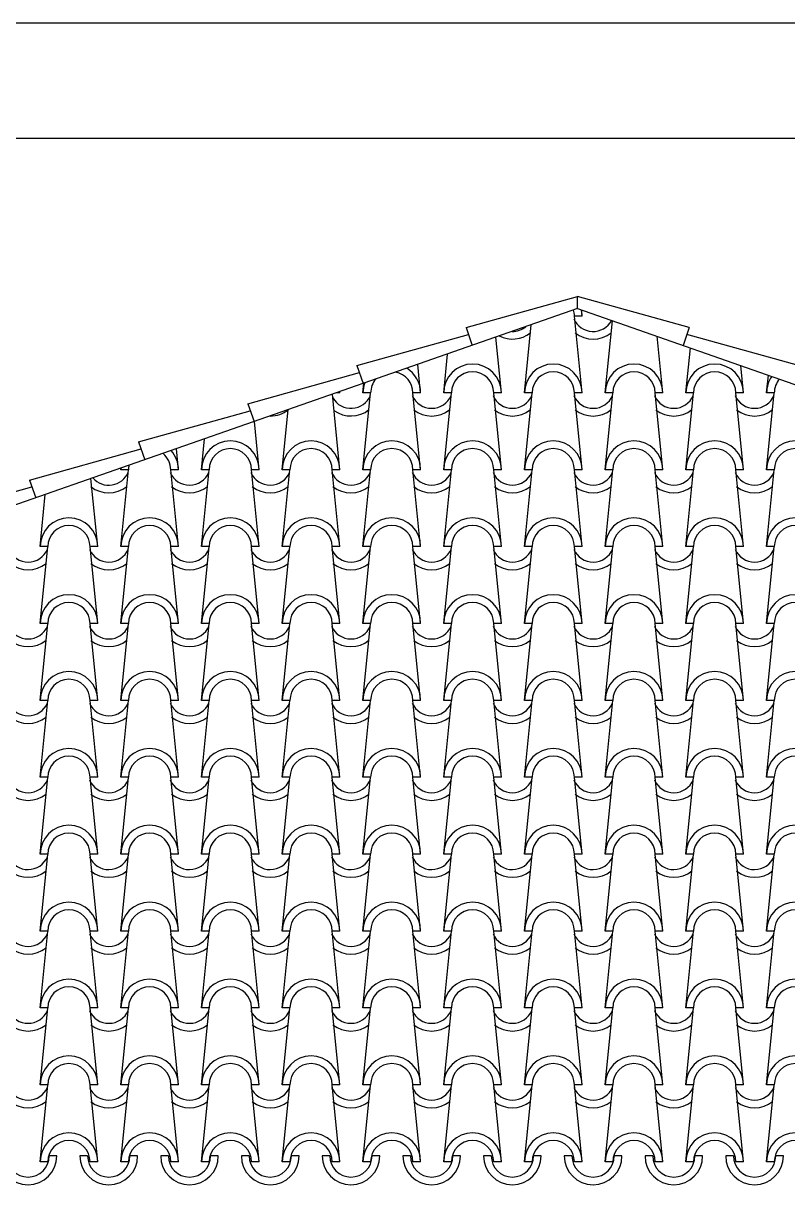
# Model space of a CAD drawing. Extents: x 3.3 to 78.4, y -0.4 to 40.7.
# Drawn here: x 45.532 to 47.521, y 37.176 to 40.198 of the extents above; entities that cross this region are included whole.
import ezdxf

# ---------------------------------------------------------------- set-up
doc = ezdxf.new("R2010")
doc.units = 0
doc.header["$MEASUREMENT"] = 0
for name, color, linetype in [('1', 1, 'CONTINUOUS'), ('2', 2, 'CONTINUOUS'), ('3', 3, 'CONTINUOUS'), ('ALVENARIA', 7, 'CONTINUOUS'), ('COTAS', 1, 'CONTINUOUS')]:
    doc.layers.add(name, color=color, linetype=linetype)

msp = doc.modelspace()

# ---------------------------------------------------------------- linework, layer by layer
at = {"layer": '1'}
for p, q in [((46.6843, 39.4061), (46.9746, 39.4871)), ((47.265, 39.4061), (46.9746, 39.4871)), ((46.9746, 39.4553), (46.9746, 39.4871)), ((46.9746, 39.4553), (40.4533, 37.1771)), ((46.9746, 39.4553), (53.4959, 37.1771)), ((46.6843, 39.4061), (46.7005, 39.3595)), ((47.265, 39.4061), (47.2487, 39.3595)), ((46.4003, 39.3069), (46.6906, 39.3879)), ((47.5489, 39.3069), (47.2586, 39.3879)), ((46.1163, 39.2077), (46.4067, 39.2887)), ((46.4003, 39.3069), (46.4166, 39.2603)), ((46.1163, 39.2077), (46.1326, 39.1611)), ((45.8324, 39.1085), (46.1227, 39.1895)), ((45.8324, 39.1085), (45.8486, 39.0619)), ((45.5484, 39.0093), (45.8388, 39.0903)), ((45.2644, 38.9101), (45.5548, 38.9911)), ((45.5484, 39.0093), (45.5647, 38.9627))]:
    msp.add_line(p, q, dxfattribs=at)
at = {"layer": '2', "linetype": 'Continuous'}
for p, q in [((46.9861, 39.2359), (46.9661, 39.4359)), ((46.9861, 39.4359), (46.9661, 39.4359)), ((46.9861, 39.4359), (46.9845, 39.4518)), ((46.8361, 39.2359), (46.8538, 39.4131)), ((47.0461, 39.2359), (47.0649, 39.4237)), ((46.7761, 39.2359), (46.7616, 39.3809)), ((47.1961, 39.2359), (47.1814, 39.3831)), ((47.2561, 39.2359), (47.2678, 39.3529)), ((46.6261, 39.2359), (46.6362, 39.3371)), ((46.5661, 39.2359), (46.5587, 39.31)), ((47.4061, 39.2359), (47.399, 39.307)), ((46.4161, 39.2359), (46.4186, 39.261)), ((47.4661, 39.2359), (47.4707, 39.282)), ((46.3561, 39.0359), (46.3364, 39.2323)), ((46.3561, 39.2359), (46.3465, 39.2359)), ((46.3561, 39.2359), (46.3558, 39.2391)), ((46.4161, 39.0359), (46.4361, 39.2359)), ((46.4361, 39.2359), (46.4161, 39.2359)), ((46.5661, 39.0359), (46.5461, 39.2359)), ((46.5661, 39.2359), (46.5461, 39.2359)), ((46.6261, 39.0359), (46.6461, 39.2359)), ((46.6461, 39.2359), (46.6261, 39.2359)), ((46.7761, 39.0359), (46.7561, 39.2359)), ((46.7761, 39.2359), (46.7561, 39.2359)), ((46.8361, 39.0359), (46.8561, 39.2359)), ((46.8561, 39.2359), (46.8361, 39.2359)), ((46.9861, 39.0359), (46.9661, 39.2359)), ((46.9861, 39.2359), (46.9661, 39.2359)), ((47.0461, 39.0359), (47.0661, 39.2359)), ((47.0661, 39.2359), (47.0461, 39.2359)), ((47.1961, 39.0359), (47.1761, 39.2359)), ((47.1961, 39.2359), (47.1761, 39.2359)), ((47.2561, 39.0359), (47.2761, 39.2359)), ((47.2761, 39.2359), (47.2561, 39.2359)), ((47.4061, 39.0359), (47.3861, 39.2359)), ((47.4061, 39.2359), (47.3861, 39.2359)), ((47.4661, 39.0359), (47.4861, 39.2359)), ((47.4861, 39.2359), (47.4661, 39.2359)), ((46.2061, 39.0359), (46.2217, 39.1923)), ((46.1461, 39.0359), (46.1335, 39.1615)), ((45.9961, 39.0359), (46.0041, 39.1162)), ((45.9361, 39.0359), (45.9306, 39.0906)), ((45.7261, 38.8359), (45.7084, 39.0129)), ((45.7861, 39.0359), (45.7865, 39.0402)), ((45.7861, 38.8359), (45.8061, 39.0359)), ((45.8061, 39.0359), (45.7861, 39.0359)), ((45.9361, 38.8359), (45.9161, 39.0359)), ((45.9361, 39.0359), (45.9161, 39.0359)), ((45.9961, 38.8359), (46.0161, 39.0359)), ((46.0161, 39.0359), (45.9961, 39.0359)), ((46.1461, 38.8359), (46.1261, 39.0359)), ((46.1461, 39.0359), (46.1261, 39.0359)), ((46.2061, 38.8359), (46.2261, 39.0359)), ((46.2261, 39.0359), (46.2061, 39.0359)), ((46.3561, 38.8359), (46.3361, 39.0359)), ((46.3561, 39.0359), (46.3361, 39.0359)), ((46.4161, 38.8359), (46.4361, 39.0359)), ((46.4361, 39.0359), (46.4161, 39.0359)), ((46.5661, 38.8359), (46.5461, 39.0359)), ((46.5661, 39.0359), (46.5461, 39.0359)), ((46.6261, 38.8359), (46.6461, 39.0359)), ((46.6461, 39.0359), (46.6261, 39.0359)), ((46.7761, 38.8359), (46.7561, 39.0359)), ((46.7761, 39.0359), (46.7561, 39.0359)), ((46.8361, 38.8359), (46.8561, 39.0359)), ((46.8561, 39.0359), (46.8361, 39.0359)), ((46.9861, 38.8359), (46.9661, 39.0359)), ((46.9861, 39.0359), (46.9661, 39.0359)), ((47.0461, 38.8359), (47.0661, 39.0359)), ((47.0661, 39.0359), (47.0461, 39.0359)), ((47.1961, 38.8359), (47.1761, 39.0359)), ((47.1961, 39.0359), (47.1761, 39.0359)), ((47.2561, 38.8359), (47.2761, 39.0359)), ((47.2761, 39.0359), (47.2561, 39.0359)), ((47.4061, 38.8359), (47.3861, 39.0359)), ((47.4061, 39.0359), (47.3861, 39.0359)), ((47.4661, 38.8359), (47.4861, 39.0359)), ((47.4861, 39.0359), (47.4661, 39.0359)), ((45.5761, 38.8359), (45.5896, 38.9715)), ((45.5761, 38.6359), (45.5961, 38.8359)), ((45.5961, 38.8359), (45.5761, 38.8359)), ((45.7261, 38.6359), (45.7061, 38.8359)), ((45.7261, 38.8359), (45.7061, 38.8359)), ((45.7861, 38.6359), (45.8061, 38.8359)), ((45.8061, 38.8359), (45.7861, 38.8359)), ((45.9361, 38.6359), (45.9161, 38.8359)), ((45.9361, 38.8359), (45.9161, 38.8359)), ((45.9961, 38.6359), (46.0161, 38.8359)), ((46.0161, 38.8359), (45.9961, 38.8359)), ((46.1461, 38.6359), (46.1261, 38.8359)), ((46.1461, 38.8359), (46.1261, 38.8359)), ((46.2061, 38.6359), (46.2261, 38.8359)), ((46.2261, 38.8359), (46.2061, 38.8359)), ((46.3561, 38.6359), (46.3361, 38.8359)), ((46.3561, 38.8359), (46.3361, 38.8359)), ((46.4161, 38.6359), (46.4361, 38.8359)), ((46.4361, 38.8359), (46.4161, 38.8359)), ((46.5661, 38.6359), (46.5461, 38.8359)), ((46.5661, 38.8359), (46.5461, 38.8359)), ((46.6261, 38.6359), (46.6461, 38.8359)), ((46.6461, 38.8359), (46.6261, 38.8359)), ((46.7761, 38.6359), (46.7561, 38.8359)), ((46.7761, 38.8359), (46.7561, 38.8359)), ((46.8361, 38.6359), (46.8561, 38.8359)), ((46.8561, 38.8359), (46.8361, 38.8359)), ((46.9861, 38.6359), (46.9661, 38.8359)), ((46.9861, 38.8359), (46.9661, 38.8359)), ((47.0461, 38.6359), (47.0661, 38.8359)), ((47.0661, 38.8359), (47.0461, 38.8359)), ((47.1961, 38.6359), (47.1761, 38.8359)), ((47.1961, 38.8359), (47.1761, 38.8359)), ((47.2561, 38.6359), (47.2761, 38.8359)), ((47.2761, 38.8359), (47.2561, 38.8359)), ((47.4061, 38.6359), (47.3861, 38.8359)), ((47.4061, 38.8359), (47.3861, 38.8359)), ((47.4661, 38.6359), (47.4861, 38.8359)), ((47.4861, 38.8359), (47.4661, 38.8359)), ((45.5761, 38.4359), (45.5961, 38.6359)), ((45.5961, 38.6359), (45.5761, 38.6359)), ((45.7261, 38.4359), (45.7061, 38.6359)), ((45.7261, 38.6359), (45.7061, 38.6359)), ((45.7861, 38.4359), (45.8061, 38.6359)), ((45.8061, 38.6359), (45.7861, 38.6359)), ((45.9361, 38.4359), (45.9161, 38.6359)), ((45.9361, 38.6359), (45.9161, 38.6359)), ((45.9961, 38.4359), (46.0161, 38.6359)), ((46.0161, 38.6359), (45.9961, 38.6359)), ((46.1461, 38.4359), (46.1261, 38.6359)), ((46.1461, 38.6359), (46.1261, 38.6359)), ((46.2061, 38.4359), (46.2261, 38.6359)), ((46.2261, 38.6359), (46.2061, 38.6359)), ((46.3561, 38.4359), (46.3361, 38.6359)), ((46.3561, 38.6359), (46.3361, 38.6359)), ((46.4161, 38.4359), (46.4361, 38.6359)), ((46.4361, 38.6359), (46.4161, 38.6359)), ((46.5661, 38.4359), (46.5461, 38.6359)), ((46.5661, 38.6359), (46.5461, 38.6359)), ((46.6261, 38.4359), (46.6461, 38.6359)), ((46.6461, 38.6359), (46.6261, 38.6359)), ((46.7761, 38.4359), (46.7561, 38.6359)), ((46.7761, 38.6359), (46.7561, 38.6359)), ((46.8361, 38.4359), (46.8561, 38.6359)), ((46.8561, 38.6359), (46.8361, 38.6359)), ((46.9861, 38.4359), (46.9661, 38.6359)), ((46.9861, 38.6359), (46.9661, 38.6359)), ((47.0461, 38.4359), (47.0661, 38.6359)), ((47.0661, 38.6359), (47.0461, 38.6359)), ((47.1961, 38.4359), (47.1761, 38.6359)), ((47.1961, 38.6359), (47.1761, 38.6359)), ((47.2561, 38.4359), (47.2761, 38.6359)), ((47.2761, 38.6359), (47.2561, 38.6359)), ((47.4061, 38.4359), (47.3861, 38.6359)), ((47.4061, 38.6359), (47.3861, 38.6359)), ((47.4661, 38.4359), (47.4861, 38.6359)), ((47.4861, 38.6359), (47.4661, 38.6359)), ((45.5761, 38.2359), (45.5961, 38.4359)), ((45.5961, 38.4359), (45.5761, 38.4359)), ((45.7261, 38.2359), (45.7061, 38.4359)), ((45.7261, 38.4359), (45.7061, 38.4359)), ((45.7861, 38.2359), (45.8061, 38.4359)), ((45.8061, 38.4359), (45.7861, 38.4359)), ((45.9361, 38.2359), (45.9161, 38.4359)), ((45.9361, 38.4359), (45.9161, 38.4359)), ((45.9961, 38.2359), (46.0161, 38.4359)), ((46.0161, 38.4359), (45.9961, 38.4359)), ((46.1461, 38.2359), (46.1261, 38.4359)), ((46.1461, 38.4359), (46.1261, 38.4359)), ((46.2061, 38.2359), (46.2261, 38.4359)), ((46.2261, 38.4359), (46.2061, 38.4359)), ((46.3561, 38.2359), (46.3361, 38.4359)), ((46.3561, 38.4359), (46.3361, 38.4359)), ((46.4161, 38.2359), (46.4361, 38.4359)), ((46.4361, 38.4359), (46.4161, 38.4359)), ((46.5661, 38.2359), (46.5461, 38.4359)), ((46.5661, 38.4359), (46.5461, 38.4359)), ((46.6261, 38.2359), (46.6461, 38.4359)), ((46.6461, 38.4359), (46.6261, 38.4359)), ((46.7761, 38.2359), (46.7561, 38.4359)), ((46.7761, 38.4359), (46.7561, 38.4359)), ((46.8361, 38.2359), (46.8561, 38.4359)), ((46.8561, 38.4359), (46.8361, 38.4359)), ((46.9861, 38.2359), (46.9661, 38.4359)), ((46.9861, 38.4359), (46.9661, 38.4359)), ((47.0461, 38.2359), (47.0661, 38.4359)), ((47.0661, 38.4359), (47.0461, 38.4359)), ((47.1961, 38.2359), (47.1761, 38.4359)), ((47.1961, 38.4359), (47.1761, 38.4359)), ((47.2561, 38.2359), (47.2761, 38.4359)), ((47.2761, 38.4359), (47.2561, 38.4359)), ((47.4061, 38.2359), (47.3861, 38.4359)), ((47.4061, 38.4359), (47.3861, 38.4359)), ((47.4661, 38.2359), (47.4861, 38.4359)), ((47.4861, 38.4359), (47.4661, 38.4359)), ((45.5961, 38.2359), (45.5761, 38.2359)), ((45.5761, 38.0359), (45.5961, 38.2359)), ((45.7261, 38.2359), (45.7061, 38.2359)), ((45.7261, 38.0359), (45.7061, 38.2359)), ((45.8061, 38.2359), (45.7861, 38.2359)), ((45.7861, 38.0359), (45.8061, 38.2359)), ((45.9361, 38.2359), (45.9161, 38.2359)), ((45.9361, 38.0359), (45.9161, 38.2359)), ((46.0161, 38.2359), (45.9961, 38.2359)), ((45.9961, 38.0359), (46.0161, 38.2359)), ((46.1461, 38.2359), (46.1261, 38.2359)), ((46.1461, 38.0359), (46.1261, 38.2359)), ((46.2261, 38.2359), (46.2061, 38.2359)), ((46.2061, 38.0359), (46.2261, 38.2359)), ((46.3561, 38.2359), (46.3361, 38.2359)), ((46.3561, 38.0359), (46.3361, 38.2359)), ((46.4361, 38.2359), (46.4161, 38.2359)), ((46.4161, 38.0359), (46.4361, 38.2359)), ((46.5661, 38.2359), (46.5461, 38.2359)), ((46.5661, 38.0359), (46.5461, 38.2359)), ((46.6461, 38.2359), (46.6261, 38.2359)), ((46.6261, 38.0359), (46.6461, 38.2359)), ((46.7761, 38.2359), (46.7561, 38.2359)), ((46.7761, 38.0359), (46.7561, 38.2359)), ((46.8561, 38.2359), (46.8361, 38.2359)), ((46.8361, 38.0359), (46.8561, 38.2359)), ((46.9861, 38.2359), (46.9661, 38.2359)), ((46.9861, 38.0359), (46.9661, 38.2359)), ((47.0661, 38.2359), (47.0461, 38.2359)), ((47.0461, 38.0359), (47.0661, 38.2359)), ((47.1961, 38.2359), (47.1761, 38.2359)), ((47.1961, 38.0359), (47.1761, 38.2359)), ((47.2761, 38.2359), (47.2561, 38.2359)), ((47.2561, 38.0359), (47.2761, 38.2359)), ((47.4061, 38.2359), (47.3861, 38.2359)), ((47.4061, 38.0359), (47.3861, 38.2359)), ((47.4861, 38.2359), (47.4661, 38.2359)), ((47.4661, 38.0359), (47.4861, 38.2359)), ((45.5961, 38.0359), (45.5761, 38.0359)), ((45.5761, 37.8359), (45.5961, 38.0359)), ((45.7261, 38.0359), (45.7061, 38.0359)), ((45.7261, 37.8359), (45.7061, 38.0359)), ((45.8061, 38.0359), (45.7861, 38.0359)), ((45.7861, 37.8359), (45.8061, 38.0359)), ((45.9361, 38.0359), (45.9161, 38.0359)), ((45.9361, 37.8359), (45.9161, 38.0359)), ((46.0161, 38.0359), (45.9961, 38.0359)), ((45.9961, 37.8359), (46.0161, 38.0359)), ((46.1461, 38.0359), (46.1261, 38.0359)), ((46.1461, 37.8359), (46.1261, 38.0359)), ((46.2261, 38.0359), (46.2061, 38.0359)), ((46.2061, 37.8359), (46.2261, 38.0359)), ((46.3561, 38.0359), (46.3361, 38.0359)), ((46.3561, 37.8359), (46.3361, 38.0359)), ((46.4361, 38.0359), (46.4161, 38.0359)), ((46.4161, 37.8359), (46.4361, 38.0359)), ((46.5661, 38.0359), (46.5461, 38.0359)), ((46.5661, 37.8359), (46.5461, 38.0359)), ((46.6461, 38.0359), (46.6261, 38.0359)), ((46.6261, 37.8359), (46.6461, 38.0359)), ((46.7761, 38.0359), (46.7561, 38.0359)), ((46.7761, 37.8359), (46.7561, 38.0359)), ((46.8561, 38.0359), (46.8361, 38.0359)), ((46.8361, 37.8359), (46.8561, 38.0359)), ((46.9861, 38.0359), (46.9661, 38.0359)), ((46.9861, 37.8359), (46.9661, 38.0359)), ((47.0661, 38.0359), (47.0461, 38.0359)), ((47.0461, 37.8359), (47.0661, 38.0359)), ((47.1961, 38.0359), (47.1761, 38.0359)), ((47.1961, 37.8359), (47.1761, 38.0359)), ((47.2761, 38.0359), (47.2561, 38.0359)), ((47.2561, 37.8359), (47.2761, 38.0359)), ((47.4061, 38.0359), (47.3861, 38.0359)), ((47.4061, 37.8359), (47.3861, 38.0359)), ((47.4861, 38.0359), (47.4661, 38.0359)), ((47.4661, 37.8359), (47.4861, 38.0359)), ((45.5961, 37.8359), (45.5761, 37.8359)), ((45.5761, 37.6359), (45.5961, 37.8359)), ((45.7261, 37.8359), (45.7061, 37.8359)), ((45.7261, 37.6359), (45.7061, 37.8359)), ((45.8061, 37.8359), (45.7861, 37.8359)), ((45.7861, 37.6359), (45.8061, 37.8359)), ((45.9361, 37.8359), (45.9161, 37.8359)), ((45.9361, 37.6359), (45.9161, 37.8359)), ((46.0161, 37.8359), (45.9961, 37.8359)), ((45.9961, 37.6359), (46.0161, 37.8359)), ((46.1461, 37.8359), (46.1261, 37.8359)), ((46.1461, 37.6359), (46.1261, 37.8359)), ((46.2261, 37.8359), (46.2061, 37.8359)), ((46.2061, 37.6359), (46.2261, 37.8359)), ((46.3561, 37.8359), (46.3361, 37.8359)), ((46.3561, 37.6359), (46.3361, 37.8359)), ((46.4361, 37.8359), (46.4161, 37.8359)), ((46.4161, 37.6359), (46.4361, 37.8359)), ((46.5661, 37.8359), (46.5461, 37.8359)), ((46.5661, 37.6359), (46.5461, 37.8359)), ((46.6461, 37.8359), (46.6261, 37.8359)), ((46.6261, 37.6359), (46.6461, 37.8359)), ((46.7761, 37.8359), (46.7561, 37.8359)), ((46.7761, 37.6359), (46.7561, 37.8359)), ((46.8561, 37.8359), (46.8361, 37.8359)), ((46.8361, 37.6359), (46.8561, 37.8359)), ((46.9861, 37.8359), (46.9661, 37.8359)), ((46.9861, 37.6359), (46.9661, 37.8359)), ((47.0661, 37.8359), (47.0461, 37.8359)), ((47.0461, 37.6359), (47.0661, 37.8359)), ((47.1961, 37.8359), (47.1761, 37.8359)), ((47.1961, 37.6359), (47.1761, 37.8359)), ((47.2761, 37.8359), (47.2561, 37.8359)), ((47.2561, 37.6359), (47.2761, 37.8359)), ((47.4061, 37.8359), (47.3861, 37.8359)), ((47.4061, 37.6359), (47.3861, 37.8359)), ((47.4861, 37.8359), (47.4661, 37.8359)), ((47.4661, 37.6359), (47.4861, 37.8359)), ((45.5761, 37.4359), (45.5961, 37.6359)), ((45.5961, 37.6359), (45.5761, 37.6359)), ((45.7261, 37.4359), (45.7061, 37.6359)), ((45.7261, 37.6359), (45.7061, 37.6359)), ((45.7861, 37.4359), (45.8061, 37.6359)), ((45.8061, 37.6359), (45.7861, 37.6359)), ((45.9361, 37.4359), (45.9161, 37.6359)), ((45.9361, 37.6359), (45.9161, 37.6359)), ((45.9961, 37.4359), (46.0161, 37.6359)), ((46.0161, 37.6359), (45.9961, 37.6359)), ((46.1461, 37.4359), (46.1261, 37.6359)), ((46.1461, 37.6359), (46.1261, 37.6359)), ((46.2061, 37.4359), (46.2261, 37.6359)), ((46.2261, 37.6359), (46.2061, 37.6359)), ((46.3561, 37.4359), (46.3361, 37.6359)), ((46.3561, 37.6359), (46.3361, 37.6359)), ((46.4161, 37.4359), (46.4361, 37.6359)), ((46.4361, 37.6359), (46.4161, 37.6359)), ((46.5661, 37.4359), (46.5461, 37.6359)), ((46.5661, 37.6359), (46.5461, 37.6359)), ((46.6261, 37.4359), (46.6461, 37.6359)), ((46.6461, 37.6359), (46.6261, 37.6359)), ((46.7761, 37.4359), (46.7561, 37.6359)), ((46.7761, 37.6359), (46.7561, 37.6359)), ((46.8361, 37.4359), (46.8561, 37.6359)), ((46.8561, 37.6359), (46.8361, 37.6359)), ((46.9861, 37.4359), (46.9661, 37.6359)), ((46.9861, 37.6359), (46.9661, 37.6359)), ((47.0461, 37.4359), (47.0661, 37.6359)), ((47.0661, 37.6359), (47.0461, 37.6359)), ((47.1961, 37.4359), (47.1761, 37.6359)), ((47.1961, 37.6359), (47.1761, 37.6359)), ((47.2561, 37.4359), (47.2761, 37.6359)), ((47.2761, 37.6359), (47.2561, 37.6359)), ((47.4061, 37.4359), (47.3861, 37.6359)), ((47.4061, 37.6359), (47.3861, 37.6359)), ((47.4661, 37.4359), (47.4861, 37.6359)), ((47.4861, 37.6359), (47.4661, 37.6359)), ((45.5761, 37.2359), (45.5961, 37.4359)), ((45.5961, 37.4359), (45.5761, 37.4359)), ((45.7261, 37.2359), (45.7061, 37.4359)), ((45.7261, 37.4359), (45.7061, 37.4359)), ((45.7861, 37.2359), (45.8061, 37.4359)), ((45.8061, 37.4359), (45.7861, 37.4359)), ((45.9361, 37.2359), (45.9161, 37.4359)), ((45.9361, 37.4359), (45.9161, 37.4359)), ((45.9961, 37.2359), (46.0161, 37.4359)), ((46.0161, 37.4359), (45.9961, 37.4359)), ((46.1461, 37.2359), (46.1261, 37.4359)), ((46.1461, 37.4359), (46.1261, 37.4359)), ((46.2061, 37.2359), (46.2261, 37.4359)), ((46.2261, 37.4359), (46.2061, 37.4359)), ((46.3561, 37.2359), (46.3361, 37.4359)), ((46.3561, 37.4359), (46.3361, 37.4359)), ((46.4161, 37.2359), (46.4361, 37.4359)), ((46.4361, 37.4359), (46.4161, 37.4359)), ((46.5661, 37.2359), (46.5461, 37.4359)), ((46.5661, 37.4359), (46.5461, 37.4359)), ((46.6261, 37.2359), (46.6461, 37.4359)), ((46.6461, 37.4359), (46.6261, 37.4359)), ((46.7761, 37.2359), (46.7561, 37.4359)), ((46.7761, 37.4359), (46.7561, 37.4359)), ((46.8361, 37.2359), (46.8561, 37.4359)), ((46.8561, 37.4359), (46.8361, 37.4359)), ((46.9861, 37.2359), (46.9661, 37.4359)), ((46.9861, 37.4359), (46.9661, 37.4359)), ((47.0461, 37.2359), (47.0661, 37.4359)), ((47.0661, 37.4359), (47.0461, 37.4359)), ((47.1961, 37.2359), (47.1761, 37.4359)), ((47.1961, 37.4359), (47.1761, 37.4359)), ((47.2561, 37.2359), (47.2761, 37.4359)), ((47.2761, 37.4359), (47.2561, 37.4359)), ((47.4061, 37.2359), (47.3861, 37.4359)), ((47.4061, 37.4359), (47.3861, 37.4359)), ((47.4661, 37.2359), (47.4861, 37.4359)), ((47.4861, 37.4359), (47.4661, 37.4359))]:
    msp.add_line(p, q, dxfattribs=at)
for centre, radius, start, end in [((46.9111, 39.4359), 0.055, 0, 16.5294), ((46.9111, 39.4359), 0.075, 0, 12.331), ((46.8048, 39.4508), 0.055, 269.5582, 308.955), ((47.0148, 39.4508), 0.055, 203.5175, 331.2986), ((46.8048, 39.4508), 0.075, 242.9199, 308.7454), ((47.0148, 39.4508), 0.075, 231.4277, 308.7454), ((46.4911, 39.2359), 0.055, 0, 79.3527), ((46.4911, 39.2359), 0.075, 0, 58.7285), ((46.7011, 39.2359), 0.075, 0, 180), ((46.7011, 39.2359), 0.055, 0, 180), ((46.9111, 39.2359), 0.075, 0, 180), ((46.9111, 39.2359), 0.055, 0, 180), ((47.1211, 39.2359), 0.075, 0, 180), ((47.1211, 39.2359), 0.055, 0, 180), ((47.3311, 39.2359), 0.075, 0, 180), ((47.3311, 39.2359), 0.055, 0, 180), ((46.4911, 39.2359), 0.075, 159.7847, 180), ((46.4911, 39.2359), 0.055, 139.1605, 180), ((47.5411, 39.2359), 0.075, 145.0223, 180), ((47.5411, 39.2359), 0.055, 139.0595, 180), ((46.3848, 39.2508), 0.055, 210.4535, 337.0429), ((46.2811, 39.2359), 0.075, 0, 2.534), ((46.5948, 39.2508), 0.055, 203.5175, 337.0429), ((46.8048, 39.2508), 0.055, 203.5175, 337.0429), ((47.0148, 39.2508), 0.055, 203.5175, 337.0429), ((47.2248, 39.2508), 0.055, 203.5175, 337.0429), ((47.4348, 39.2508), 0.055, 203.5175, 337.0429), ((46.1748, 39.2508), 0.075, 269.8639, 308.7454), ((46.3848, 39.2508), 0.075, 233.9507, 308.7454), ((46.5948, 39.2508), 0.075, 231.4277, 308.7454), ((46.8048, 39.2508), 0.075, 231.4277, 308.7454), ((47.0148, 39.2508), 0.075, 231.4277, 308.7454), ((47.2248, 39.2508), 0.075, 231.4277, 308.7454), ((47.4348, 39.2508), 0.075, 231.4277, 308.7454), ((46.0711, 39.0359), 0.075, 0, 180), ((46.2811, 39.0359), 0.075, 0, 180), ((46.4911, 39.0359), 0.075, 0, 180), ((46.7011, 39.0359), 0.075, 0, 180), ((46.9111, 39.0359), 0.075, 0, 180), ((47.1211, 39.0359), 0.075, 0, 180), ((47.3311, 39.0359), 0.075, 0, 180), ((47.5411, 39.0359), 0.075, 0, 180), ((45.8611, 39.0359), 0.055, 0, 50.728), ((45.8611, 39.0359), 0.075, 0, 41.7671), ((46.0711, 39.0359), 0.055, 0, 180), ((46.2811, 39.0359), 0.055, 0, 180), ((46.4911, 39.0359), 0.055, 0, 180), ((46.7011, 39.0359), 0.055, 0, 180), ((46.9111, 39.0359), 0.055, 0, 180), ((47.1211, 39.0359), 0.055, 0, 180), ((47.3311, 39.0359), 0.055, 0, 180), ((47.5411, 39.0359), 0.055, 0, 180), ((45.8611, 39.0359), 0.055, 167.7852, 180), ((45.7548, 39.0508), 0.055, 221.0849, 337.0429), ((45.8611, 39.0359), 0.075, 176.7461, 180), ((45.9648, 39.0508), 0.055, 203.5175, 337.0429), ((46.1748, 39.0508), 0.055, 203.5175, 337.0429), ((46.3848, 39.0508), 0.055, 203.5175, 337.0429), ((46.5948, 39.0508), 0.055, 203.5175, 337.0429), ((46.8048, 39.0508), 0.055, 203.5175, 337.0429), ((47.0148, 39.0508), 0.055, 203.5175, 337.0429), ((47.2248, 39.0508), 0.055, 203.5175, 337.0429), ((47.4348, 39.0508), 0.055, 203.5175, 337.0429), ((45.7548, 39.0508), 0.075, 231.4277, 308.7454), ((45.9648, 39.0508), 0.075, 231.4277, 308.7454), ((46.1748, 39.0508), 0.075, 231.4277, 308.7454), ((46.3848, 39.0508), 0.075, 231.4277, 308.7454), ((46.5948, 39.0508), 0.075, 231.4277, 308.7454), ((46.8048, 39.0508), 0.075, 231.4277, 308.7454), ((47.0148, 39.0508), 0.075, 231.4277, 308.7454), ((47.2248, 39.0508), 0.075, 231.4277, 308.7454), ((47.4348, 39.0508), 0.075, 231.4277, 308.7454), ((45.6511, 38.8359), 0.075, 0, 180), ((45.6511, 38.8359), 0.055, 0, 180), ((45.8611, 38.8359), 0.075, 0, 180), ((45.8611, 38.8359), 0.055, 0, 180), ((46.0711, 38.8359), 0.075, 0, 180), ((46.0711, 38.8359), 0.055, 0, 180), ((46.2811, 38.8359), 0.075, 0, 180), ((46.2811, 38.8359), 0.055, 0, 180), ((46.4911, 38.8359), 0.075, 0, 180), ((46.4911, 38.8359), 0.055, 0, 180), ((46.7011, 38.8359), 0.075, 0, 180), ((46.7011, 38.8359), 0.055, 0, 180), ((46.9111, 38.8359), 0.075, 0, 180), ((46.9111, 38.8359), 0.055, 0, 180), ((47.1211, 38.8359), 0.075, 0, 180), ((47.1211, 38.8359), 0.055, 0, 180), ((47.3311, 38.8359), 0.075, 0, 180), ((47.3311, 38.8359), 0.055, 0, 180), ((47.5411, 38.8359), 0.075, 0, 180), ((47.5411, 38.8359), 0.055, 0, 180), ((45.5448, 38.8508), 0.055, 203.5175, 337.0429), ((45.7548, 38.8508), 0.055, 203.5175, 337.0429), ((45.9648, 38.8508), 0.055, 203.5175, 337.0429), ((46.1748, 38.8508), 0.055, 203.5175, 337.0429), ((46.3848, 38.8508), 0.055, 203.5175, 337.0429), ((46.5948, 38.8508), 0.055, 203.5175, 337.0429), ((46.8048, 38.8508), 0.055, 203.5175, 337.0429), ((47.0148, 38.8508), 0.055, 203.5175, 337.0429), ((47.2248, 38.8508), 0.055, 203.5175, 337.0429), ((47.4348, 38.8508), 0.055, 203.5175, 337.0429), ((45.5448, 38.8508), 0.075, 231.4277, 308.7454), ((45.7548, 38.8508), 0.075, 231.4277, 308.7454), ((45.9648, 38.8508), 0.075, 231.4277, 308.7454), ((46.1748, 38.8508), 0.075, 231.4277, 308.7454), ((46.3848, 38.8508), 0.075, 231.4277, 308.7454), ((46.5948, 38.8508), 0.075, 231.4277, 308.7454), ((46.8048, 38.8508), 0.075, 231.4277, 308.7454), ((47.0148, 38.8508), 0.075, 231.4277, 308.7454), ((47.2248, 38.8508), 0.075, 231.4277, 308.7454), ((47.4348, 38.8508), 0.075, 231.4277, 308.7454), ((45.6511, 38.6359), 0.075, 0, 180), ((45.8611, 38.6359), 0.075, 0, 180), ((46.0711, 38.6359), 0.075, 0, 180), ((46.2811, 38.6359), 0.075, 0, 180), ((46.4911, 38.6359), 0.075, 0, 180), ((46.7011, 38.6359), 0.075, 0, 180), ((46.9111, 38.6359), 0.075, 0, 180), ((47.1211, 38.6359), 0.075, 0, 180), ((47.3311, 38.6359), 0.075, 0, 180), ((47.5411, 38.6359), 0.075, 0, 180), ((45.6511, 38.6359), 0.055, 0, 180), ((45.8611, 38.6359), 0.055, 0, 180), ((46.0711, 38.6359), 0.055, 0, 180), ((46.2811, 38.6359), 0.055, 0, 180), ((46.4911, 38.6359), 0.055, 0, 180), ((46.7011, 38.6359), 0.055, 0, 180), ((46.9111, 38.6359), 0.055, 0, 180), ((47.1211, 38.6359), 0.055, 0, 180), ((47.3311, 38.6359), 0.055, 0, 180), ((47.5411, 38.6359), 0.055, 0, 180), ((45.5448, 38.6508), 0.055, 203.5175, 337.0429), ((45.7548, 38.6508), 0.055, 203.5175, 337.0429), ((45.9648, 38.6508), 0.055, 203.5175, 337.0429), ((46.1748, 38.6508), 0.055, 203.5175, 337.0429), ((46.3848, 38.6508), 0.055, 203.5175, 337.0429), ((46.5948, 38.6508), 0.055, 203.5175, 337.0429), ((46.8048, 38.6508), 0.055, 203.5175, 337.0429), ((47.0148, 38.6508), 0.055, 203.5175, 337.0429), ((47.2248, 38.6508), 0.055, 203.5175, 337.0429), ((47.4348, 38.6508), 0.055, 203.5175, 337.0429), ((45.5448, 38.6508), 0.075, 231.4277, 308.7454), ((45.7548, 38.6508), 0.075, 231.4277, 308.7454), ((45.9648, 38.6508), 0.075, 231.4277, 308.7454), ((46.1748, 38.6508), 0.075, 231.4277, 308.7454), ((46.3848, 38.6508), 0.075, 231.4277, 308.7454), ((46.5948, 38.6508), 0.075, 231.4277, 308.7454), ((46.8048, 38.6508), 0.075, 231.4277, 308.7454), ((47.0148, 38.6508), 0.075, 231.4277, 308.7454), ((47.2248, 38.6508), 0.075, 231.4277, 308.7454), ((47.4348, 38.6508), 0.075, 231.4277, 308.7454), ((45.6511, 38.4359), 0.075, 0, 180), ((45.8611, 38.4359), 0.075, 0, 180), ((46.0711, 38.4359), 0.075, 0, 180), ((46.2811, 38.4359), 0.075, 0, 180), ((46.4911, 38.4359), 0.075, 0, 180), ((46.7011, 38.4359), 0.075, 0, 180), ((46.9111, 38.4359), 0.075, 0, 180), ((47.1211, 38.4359), 0.075, 0, 180), ((47.3311, 38.4359), 0.075, 0, 180), ((47.5411, 38.4359), 0.075, 0, 180), ((45.6511, 38.4359), 0.055, 0, 180), ((45.8611, 38.4359), 0.055, 0, 180), ((46.0711, 38.4359), 0.055, 0, 180), ((46.2811, 38.4359), 0.055, 0, 180), ((46.4911, 38.4359), 0.055, 0, 180), ((46.7011, 38.4359), 0.055, 0, 180), ((46.9111, 38.4359), 0.055, 0, 180), ((47.1211, 38.4359), 0.055, 0, 180), ((47.3311, 38.4359), 0.055, 0, 180), ((47.5411, 38.4359), 0.055, 0, 180), ((45.5448, 38.4508), 0.055, 203.5175, 337.0429), ((45.7548, 38.4508), 0.055, 203.5175, 337.0429), ((45.9648, 38.4508), 0.055, 203.5175, 337.0429), ((46.1748, 38.4508), 0.055, 203.5175, 337.0429), ((46.3848, 38.4508), 0.055, 203.5175, 337.0429), ((46.5948, 38.4508), 0.055, 203.5175, 337.0429), ((46.8048, 38.4508), 0.055, 203.5175, 337.0429), ((47.0148, 38.4508), 0.055, 203.5175, 337.0429), ((47.2248, 38.4508), 0.055, 203.5175, 337.0429), ((47.4348, 38.4508), 0.055, 203.5175, 337.0429), ((45.5448, 38.4508), 0.075, 231.4277, 308.7454), ((45.7548, 38.4508), 0.075, 231.4277, 308.7454), ((45.9648, 38.4508), 0.075, 231.4277, 308.7454), ((46.1748, 38.4508), 0.075, 231.4277, 308.7454), ((46.3848, 38.4508), 0.075, 231.4277, 308.7454), ((46.5948, 38.4508), 0.075, 231.4277, 308.7454), ((46.8048, 38.4508), 0.075, 231.4277, 308.7454), ((47.0148, 38.4508), 0.075, 231.4277, 308.7454), ((47.2248, 38.4508), 0.075, 231.4277, 308.7454), ((47.4348, 38.4508), 0.075, 231.4277, 308.7454), ((45.6511, 38.2359), 0.075, 0, 180), ((45.6511, 38.2359), 0.055, 0, 180), ((45.8611, 38.2359), 0.075, 0, 180), ((45.8611, 38.2359), 0.055, 0, 180), ((46.0711, 38.2359), 0.075, 0, 180), ((46.0711, 38.2359), 0.055, 0, 180), ((46.2811, 38.2359), 0.075, 0, 180), ((46.2811, 38.2359), 0.055, 0, 180), ((46.4911, 38.2359), 0.075, 0, 180), ((46.4911, 38.2359), 0.055, 0, 180), ((46.7011, 38.2359), 0.075, 0, 180), ((46.7011, 38.2359), 0.055, 0, 180), ((46.9111, 38.2359), 0.075, 0, 180), ((46.9111, 38.2359), 0.055, 0, 180), ((47.1211, 38.2359), 0.075, 0, 180), ((47.1211, 38.2359), 0.055, 0, 180), ((47.3311, 38.2359), 0.075, 0, 180), ((47.3311, 38.2359), 0.055, 0, 180), ((47.5411, 38.2359), 0.075, 0, 180), ((47.5411, 38.2359), 0.055, 0, 180), ((45.5448, 38.2508), 0.055, 203.5175, 337.0429), ((45.7548, 38.2508), 0.055, 203.5175, 337.0429), ((45.9648, 38.2508), 0.055, 203.5175, 337.0429), ((46.1748, 38.2508), 0.055, 203.5175, 337.0429), ((46.3848, 38.2508), 0.055, 203.5175, 337.0429), ((46.5948, 38.2508), 0.055, 203.5175, 337.0429), ((46.8048, 38.2508), 0.055, 203.5175, 337.0429), ((47.0148, 38.2508), 0.055, 203.5175, 337.0429), ((47.2248, 38.2508), 0.055, 203.5175, 337.0429), ((47.4348, 38.2508), 0.055, 203.5175, 337.0429), ((45.5448, 38.2508), 0.075, 231.4277, 308.7454), ((45.7548, 38.2508), 0.075, 231.4277, 308.7454), ((45.9648, 38.2508), 0.075, 231.4277, 308.7454), ((46.1748, 38.2508), 0.075, 231.4277, 308.7454), ((46.3848, 38.2508), 0.075, 231.4277, 308.7454), ((46.5948, 38.2508), 0.075, 231.4277, 308.7454), ((46.8048, 38.2508), 0.075, 231.4277, 308.7454), ((47.0148, 38.2508), 0.075, 231.4277, 308.7454), ((47.2248, 38.2508), 0.075, 231.4277, 308.7454), ((47.4348, 38.2508), 0.075, 231.4277, 308.7454), ((45.6511, 38.0359), 0.075, 0, 180), ((45.8611, 38.0359), 0.075, 0, 180), ((46.0711, 38.0359), 0.075, 0, 180), ((46.2811, 38.0359), 0.075, 0, 180), ((46.4911, 38.0359), 0.075, 0, 180), ((46.7011, 38.0359), 0.075, 0, 180), ((46.9111, 38.0359), 0.075, 0, 180), ((47.1211, 38.0359), 0.075, 0, 180), ((47.3311, 38.0359), 0.075, 0, 180), ((47.5411, 38.0359), 0.075, 0, 180), ((45.6511, 38.0359), 0.055, 0, 180), ((45.8611, 38.0359), 0.055, 0, 180), ((46.0711, 38.0359), 0.055, 0, 180), ((46.2811, 38.0359), 0.055, 0, 180), ((46.4911, 38.0359), 0.055, 0, 180), ((46.7011, 38.0359), 0.055, 0, 180), ((46.9111, 38.0359), 0.055, 0, 180), ((47.1211, 38.0359), 0.055, 0, 180), ((47.3311, 38.0359), 0.055, 0, 180), ((47.5411, 38.0359), 0.055, 0, 180), ((45.5448, 38.0508), 0.055, 203.5175, 337.0429), ((45.7548, 38.0508), 0.055, 203.5175, 337.0429), ((45.9648, 38.0508), 0.055, 203.5175, 337.0429), ((46.1748, 38.0508), 0.055, 203.5175, 337.0429), ((46.3848, 38.0508), 0.055, 203.5175, 337.0429), ((46.5948, 38.0508), 0.055, 203.5175, 337.0429), ((46.8048, 38.0508), 0.055, 203.5175, 337.0429), ((47.0148, 38.0508), 0.055, 203.5175, 337.0429), ((47.2248, 38.0508), 0.055, 203.5175, 337.0429), ((47.4348, 38.0508), 0.055, 203.5175, 337.0429), ((45.5448, 38.0508), 0.075, 231.4277, 308.7454), ((45.7548, 38.0508), 0.075, 231.4277, 308.7454), ((45.9648, 38.0508), 0.075, 231.4277, 308.7454), ((46.1748, 38.0508), 0.075, 231.4277, 308.7454), ((46.3848, 38.0508), 0.075, 231.4277, 308.7454), ((46.5948, 38.0508), 0.075, 231.4277, 308.7454), ((46.8048, 38.0508), 0.075, 231.4277, 308.7454), ((47.0148, 38.0508), 0.075, 231.4277, 308.7454), ((47.2248, 38.0508), 0.075, 231.4277, 308.7454), ((47.4348, 38.0508), 0.075, 231.4277, 308.7454), ((45.6511, 37.8359), 0.075, 0, 180), ((45.8611, 37.8359), 0.075, 0, 180), ((46.0711, 37.8359), 0.075, 0, 180), ((46.2811, 37.8359), 0.075, 0, 180), ((46.4911, 37.8359), 0.075, 0, 180), ((46.7011, 37.8359), 0.075, 0, 180), ((46.9111, 37.8359), 0.075, 0, 180), ((47.1211, 37.8359), 0.075, 0, 180), ((47.3311, 37.8359), 0.075, 0, 180), ((47.5411, 37.8359), 0.075, 0, 180), ((45.6511, 37.8359), 0.055, 0, 180), ((45.8611, 37.8359), 0.055, 0, 180), ((46.0711, 37.8359), 0.055, 0, 180), ((46.2811, 37.8359), 0.055, 0, 180), ((46.4911, 37.8359), 0.055, 0, 180), ((46.7011, 37.8359), 0.055, 0, 180), ((46.9111, 37.8359), 0.055, 0, 180), ((47.1211, 37.8359), 0.055, 0, 180), ((47.3311, 37.8359), 0.055, 0, 180), ((47.5411, 37.8359), 0.055, 0, 180), ((45.5448, 37.8508), 0.055, 203.5175, 337.0429), ((45.7548, 37.8508), 0.055, 203.5175, 337.0429), ((45.9648, 37.8508), 0.055, 203.5175, 337.0429), ((46.1748, 37.8508), 0.055, 203.5175, 337.0429), ((46.3848, 37.8508), 0.055, 203.5175, 337.0429), ((46.5948, 37.8508), 0.055, 203.5175, 337.0429), ((46.8048, 37.8508), 0.055, 203.5175, 337.0429), ((47.0148, 37.8508), 0.055, 203.5175, 337.0429), ((47.2248, 37.8508), 0.055, 203.5175, 337.0429), ((47.4348, 37.8508), 0.055, 203.5175, 337.0429), ((45.5448, 37.8508), 0.075, 231.4277, 308.7454), ((45.7548, 37.8508), 0.075, 231.4277, 308.7454), ((45.9648, 37.8508), 0.075, 231.4277, 308.7454), ((46.1748, 37.8508), 0.075, 231.4277, 308.7454), ((46.3848, 37.8508), 0.075, 231.4277, 308.7454), ((46.5948, 37.8508), 0.075, 231.4277, 308.7454), ((46.8048, 37.8508), 0.075, 231.4277, 308.7454), ((47.0148, 37.8508), 0.075, 231.4277, 308.7454), ((47.2248, 37.8508), 0.075, 231.4277, 308.7454), ((47.4348, 37.8508), 0.075, 231.4277, 308.7454), ((45.6511, 37.6359), 0.075, 0, 180), ((45.6511, 37.6359), 0.055, 0, 180), ((45.8611, 37.6359), 0.075, 0, 180), ((45.8611, 37.6359), 0.055, 0, 180), ((46.0711, 37.6359), 0.075, 0, 180), ((46.0711, 37.6359), 0.055, 0, 180), ((46.2811, 37.6359), 0.075, 0, 180), ((46.2811, 37.6359), 0.055, 0, 180), ((46.4911, 37.6359), 0.075, 0, 180), ((46.4911, 37.6359), 0.055, 0, 180), ((46.7011, 37.6359), 0.075, 0, 180), ((46.7011, 37.6359), 0.055, 0, 180), ((46.9111, 37.6359), 0.075, 0, 180), ((46.9111, 37.6359), 0.055, 0, 180), ((47.1211, 37.6359), 0.075, 0, 180), ((47.1211, 37.6359), 0.055, 0, 180), ((47.3311, 37.6359), 0.075, 0, 180), ((47.3311, 37.6359), 0.055, 0, 180), ((47.5411, 37.6359), 0.075, 0, 180), ((47.5411, 37.6359), 0.055, 0, 180), ((45.5448, 37.6508), 0.055, 203.5175, 337.0429), ((45.7548, 37.6508), 0.055, 203.5175, 337.0429), ((45.9648, 37.6508), 0.055, 203.5175, 337.0429), ((46.1748, 37.6508), 0.055, 203.5175, 337.0429), ((46.3848, 37.6508), 0.055, 203.5175, 337.0429), ((46.5948, 37.6508), 0.055, 203.5175, 337.0429), ((46.8048, 37.6508), 0.055, 203.5175, 337.0429), ((47.0148, 37.6508), 0.055, 203.5175, 337.0429), ((47.2248, 37.6508), 0.055, 203.5175, 337.0429), ((47.4348, 37.6508), 0.055, 203.5175, 337.0429), ((45.5448, 37.6508), 0.075, 231.4277, 308.7454), ((45.7548, 37.6508), 0.075, 231.4277, 308.7454), ((45.9648, 37.6508), 0.075, 231.4277, 308.7454), ((46.1748, 37.6508), 0.075, 231.4277, 308.7454), ((46.3848, 37.6508), 0.075, 231.4277, 308.7454), ((46.5948, 37.6508), 0.075, 231.4277, 308.7454), ((46.8048, 37.6508), 0.075, 231.4277, 308.7454), ((47.0148, 37.6508), 0.075, 231.4277, 308.7454), ((47.2248, 37.6508), 0.075, 231.4277, 308.7454), ((47.4348, 37.6508), 0.075, 231.4277, 308.7454), ((45.6511, 37.4359), 0.075, 0, 180), ((45.8611, 37.4359), 0.075, 0, 180), ((46.0711, 37.4359), 0.075, 0, 180), ((46.2811, 37.4359), 0.075, 0, 180), ((46.4911, 37.4359), 0.075, 0, 180), ((46.7011, 37.4359), 0.075, 0, 180), ((46.9111, 37.4359), 0.075, 0, 180), ((47.1211, 37.4359), 0.075, 0, 180), ((47.3311, 37.4359), 0.075, 0, 180), ((47.5411, 37.4359), 0.075, 0, 180), ((45.6511, 37.4359), 0.055, 0, 180), ((45.8611, 37.4359), 0.055, 0, 180), ((46.0711, 37.4359), 0.055, 0, 180), ((46.2811, 37.4359), 0.055, 0, 180), ((46.4911, 37.4359), 0.055, 0, 180), ((46.7011, 37.4359), 0.055, 0, 180), ((46.9111, 37.4359), 0.055, 0, 180), ((47.1211, 37.4359), 0.055, 0, 180), ((47.3311, 37.4359), 0.055, 0, 180), ((47.5411, 37.4359), 0.055, 0, 180), ((45.5448, 37.4508), 0.055, 203.5175, 337.0429), ((45.7548, 37.4508), 0.055, 203.5175, 337.0429), ((45.9648, 37.4508), 0.055, 203.5175, 337.0429), ((46.1748, 37.4508), 0.055, 203.5175, 337.0429), ((46.3848, 37.4508), 0.055, 203.5175, 337.0429), ((46.5948, 37.4508), 0.055, 203.5175, 337.0429), ((46.8048, 37.4508), 0.055, 203.5175, 337.0429), ((47.0148, 37.4508), 0.055, 203.5175, 337.0429), ((47.2248, 37.4508), 0.055, 203.5175, 337.0429), ((47.4348, 37.4508), 0.055, 203.5175, 337.0429), ((45.5448, 37.4508), 0.075, 231.4277, 308.7454), ((45.7548, 37.4508), 0.075, 231.4277, 308.7454), ((45.9648, 37.4508), 0.075, 231.4277, 308.7454), ((46.1748, 37.4508), 0.075, 231.4277, 308.7454), ((46.3848, 37.4508), 0.075, 231.4277, 308.7454), ((46.5948, 37.4508), 0.075, 231.4277, 308.7454), ((46.8048, 37.4508), 0.075, 231.4277, 308.7454), ((47.0148, 37.4508), 0.075, 231.4277, 308.7454), ((47.2248, 37.4508), 0.075, 231.4277, 308.7454), ((47.4348, 37.4508), 0.075, 231.4277, 308.7454)]:
    msp.add_arc(centre, radius, start, end, dxfattribs=at)
at = {"layer": '3', "linetype": 'Continuous'}
for p, q in [((45.5961, 37.2359), (45.5761, 37.2359)), ((45.6198, 37.2508), (45.5998, 37.2508)), ((45.6998, 37.2508), (45.6798, 37.2508)), ((45.7261, 37.2359), (45.7061, 37.2359)), ((45.8061, 37.2359), (45.7861, 37.2359)), ((45.8298, 37.2508), (45.8098, 37.2508)), ((45.9098, 37.2508), (45.8898, 37.2508)), ((45.9361, 37.2359), (45.9161, 37.2359)), ((46.0161, 37.2359), (45.9961, 37.2359)), ((46.0398, 37.2508), (46.0198, 37.2508)), ((46.1198, 37.2508), (46.0998, 37.2508)), ((46.1461, 37.2359), (46.1261, 37.2359)), ((46.2261, 37.2359), (46.2061, 37.2359)), ((46.2498, 37.2508), (46.2298, 37.2508)), ((46.3298, 37.2508), (46.3098, 37.2508)), ((46.3561, 37.2359), (46.3361, 37.2359)), ((46.4361, 37.2359), (46.4161, 37.2359)), ((46.4598, 37.2508), (46.4398, 37.2508)), ((46.5398, 37.2508), (46.5198, 37.2508)), ((46.5661, 37.2359), (46.5461, 37.2359)), ((46.6461, 37.2359), (46.6261, 37.2359)), ((46.6698, 37.2508), (46.6498, 37.2508)), ((46.7498, 37.2508), (46.7298, 37.2508)), ((46.7761, 37.2359), (46.7561, 37.2359)), ((46.8561, 37.2359), (46.8361, 37.2359)), ((46.8798, 37.2508), (46.8598, 37.2508)), ((46.9598, 37.2508), (46.9398, 37.2508)), ((46.9861, 37.2359), (46.9661, 37.2359)), ((47.0661, 37.2359), (47.0461, 37.2359)), ((47.0898, 37.2508), (47.0698, 37.2508)), ((47.1698, 37.2508), (47.1498, 37.2508)), ((47.1961, 37.2359), (47.1761, 37.2359)), ((47.2761, 37.2359), (47.2561, 37.2359)), ((47.2998, 37.2508), (47.2798, 37.2508)), ((47.3798, 37.2508), (47.3598, 37.2508)), ((47.4061, 37.2359), (47.3861, 37.2359)), ((47.4861, 37.2359), (47.4661, 37.2359)), ((47.5098, 37.2508), (47.4898, 37.2508))]:
    msp.add_line(p, q, dxfattribs=at)
for centre, radius, start, end in [((45.6511, 37.2359), 0.075, 0, 180), ((45.6511, 37.2359), 0.055, 0, 180), ((45.8611, 37.2359), 0.075, 0, 180), ((45.8611, 37.2359), 0.055, 0, 180), ((46.0711, 37.2359), 0.075, 0, 180), ((46.0711, 37.2359), 0.055, 0, 180), ((46.2811, 37.2359), 0.075, 0, 180), ((46.2811, 37.2359), 0.055, 0, 180), ((46.4911, 37.2359), 0.075, 0, 180), ((46.4911, 37.2359), 0.055, 0, 180), ((46.7011, 37.2359), 0.075, 0, 180), ((46.7011, 37.2359), 0.055, 0, 180), ((46.9111, 37.2359), 0.075, 0, 180), ((46.9111, 37.2359), 0.055, 0, 180), ((47.1211, 37.2359), 0.075, 0, 180), ((47.1211, 37.2359), 0.055, 0, 180), ((47.3311, 37.2359), 0.075, 0, 180), ((47.3311, 37.2359), 0.055, 0, 180), ((47.5411, 37.2359), 0.075, 0, 180), ((47.5411, 37.2359), 0.055, 0, 180), ((45.5448, 37.2508), 0.075, 180, 0), ((45.5448, 37.2508), 0.055, 180, 0), ((45.7548, 37.2508), 0.075, 180, 0), ((45.7548, 37.2508), 0.055, 180, 0), ((45.9648, 37.2508), 0.075, 180, 0), ((45.9648, 37.2508), 0.055, 180, 0), ((46.1748, 37.2508), 0.075, 180, 0), ((46.1748, 37.2508), 0.055, 180, 0), ((46.3848, 37.2508), 0.075, 180, 0), ((46.3848, 37.2508), 0.055, 180, 0), ((46.5948, 37.2508), 0.075, 180, 0), ((46.5948, 37.2508), 0.055, 180, 0), ((46.8048, 37.2508), 0.075, 180, 0), ((46.8048, 37.2508), 0.055, 180, 0), ((47.0148, 37.2508), 0.075, 180, 0), ((47.0148, 37.2508), 0.055, 180, 0), ((47.2248, 37.2508), 0.075, 180, 0), ((47.2248, 37.2508), 0.055, 180, 0), ((47.4348, 37.2508), 0.075, 180, 0), ((47.4348, 37.2508), 0.055, 180, 0)]:
    msp.add_arc(centre, radius, start, end, dxfattribs=at)
at = {"layer": 'ALVENARIA'}
msp.add_line((78.1353, 39.8976), (38.02, 39.8976), dxfattribs=at)
at = {"layer": 'COTAS'}
msp.add_line((78.4353, 40.1976), (37.72, 40.1976), dxfattribs=at)

doc.saveas('drawing.dxf')
